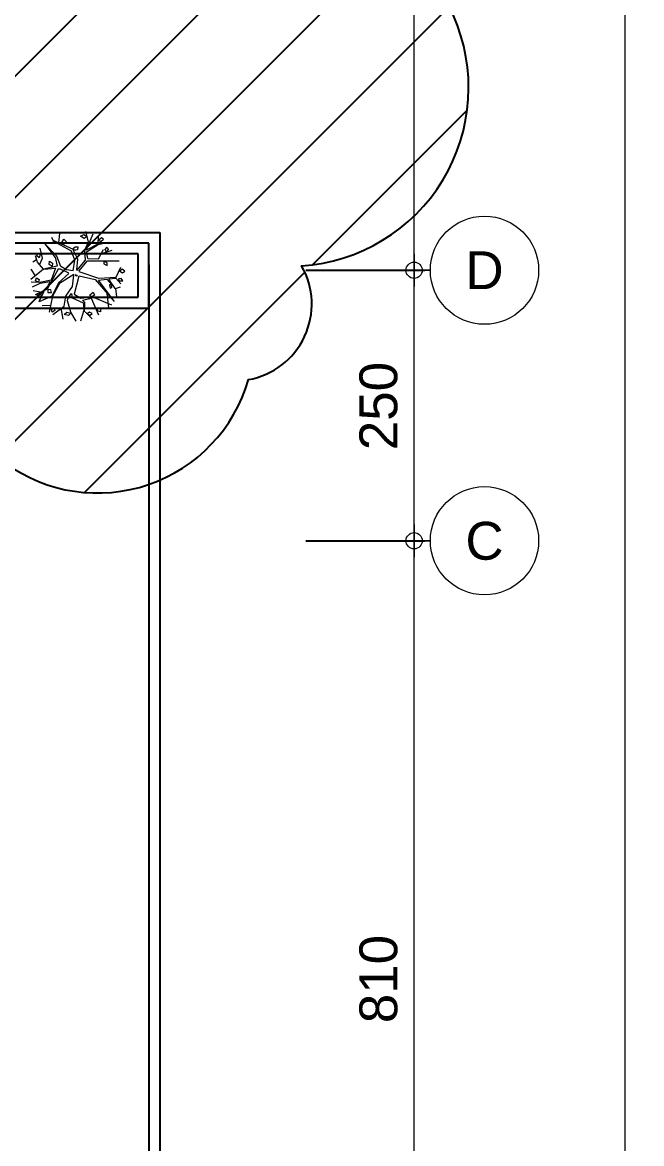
# Model space of a CAD drawing. Header units: millimetres. Extents: x -324 to 75, y -297 to 74.
# Drawn here: x -45.54 to -39.83, y 7.88 to 18.24 of the extents above; entities that cross this region are included whole.
import ezdxf
from ezdxf.enums import TextEntityAlignment as Align

# ---------------------------------------------------------------- set-up
doc = ezdxf.new("R2010")
doc.units = ezdxf.units.MM
doc.layers.get('defpoints').update_dxf_attribs({"color": 1})
doc.layers.add('POHON', color=62, linetype='Continuous', lineweight=5)
doc.layers.add('u', color=6, linetype='Continuous', lineweight=20)
doc.styles.add('ATTR', font='romans.shx', dxfattribs={"width": 0.8, "height": 0.56})
doc.styles.add('S', font='simplex', dxfattribs={"width": 0.75})
doc.styles.get("Standard").update_dxf_attribs({"font": 'arial.ttf'})
doc.dimstyles.new('sk-100', dxfattribs={"dimtxt": 0.35, "dimasz": 0.15, "dimexe": 0.1, "dimexo": 0, "dimgap": 0.15, "dimtad": 1, "dimdec": 0, "dimlfac": 100, "dimzin": 0, "dimdsep": 46, "dimtxsty": 'Standard', "dimblk": 'BULAT', "dimcen": 0.09, "dimclrd": 256, "dimclre": 256, "dimclrt": 256, "dimadec": 0, "dimazin": 0, "dimtfac": 1, "dimtdec": 0, "dimtofl": 0, "dimtmove": 0, "dimatfit": 3, "dimldrblk": 'BULAT', "dimfxl": 1, "dimtolj": 1, "dimtzin": 0, "dimlwd": -1, "dimarcsym": 0})

# ---------------------------------------------------------------- blocks, each defined once
blk = doc.blocks.new('bola-3')
at = {"layer": 'POHON'}
for p, q in [((-0.045, 2.245), (-0.318, 1.803)), ((0.177, 2.226), (0.328, 1.732)), ((-1.212, 1.009), (-1.377, 1.803)), ((-1.198, 1.908), (-0.648, 1.503)), ((-0.799, 1.609), (-0.703, 2.138)), ((-0.318, 1.803), (-0.469, 1.238)), ((0.315, 1.344), (0.328, 1.767)), ((0.356, 1.785), (0.37, 1.327)), ((0.387, 1.789), (0.731, 2.125)), ((0.686, 1.115), (1.057, 1.926)), ((-1.253, 1.009), (-1.872, 1.291)), ((-1.872, 1.274), (-1.625, 0.762)), ((-1.308, 1.468), (-1.721, 1.485)), ((-0.648, 1.503), (-0.566, 1.009)), ((-0.469, 1.238), (-0.442, 1.097)), ((-0.249, 1.097), (0.301, 1.344)), ((-0.153, 0.921), (0.177, 1.115)), ((0.177, 1.115), (0.755, 1.044)), ((0.37, 1.327), (0.26, 1.203)), ((0.273, 1.203), (0.686, 1.115)), ((0.755, 1.044), (1.69, 1.432)), ((0.879, 0.198), (1.814, 1.274)), ((1.814, 1.256), (1.057, 0.216)), ((1.553, 1.591), (1.47, 0.886)), ((-1.831, 0.815), (-2.161, 0.745)), ((-1.473, 0.674), (-2.065, 0.939)), ((-0.937, -0.313), (-1.473, 0.674)), ((-1.363, 0.339), (-1.473, 0.568)), ((-0.923, 0.357), (-1.253, 1.009)), ((-0.868, 0.392), (-1.212, 1.009)), ((-0.566, 1.009), (-0.236, 0.533)), ((-0.442, 1.097), (-0.277, 0.886)), ((-0.277, 0.886), (-0.249, 1.097)), ((0.081, 0.022), (-0.153, 0.921)), ((1.456, 0.18), (1.869, 0.639)), ((1.869, 0.639), (1.553, 0.18)), ((1.883, 0.639), (1.938, 1.044)), ((1.883, 0.639), (2.13, 0.551)), ((-1.652, -0.313), (-2.285, 0.198)), ((-1.845, 0.339), (-2.271, 0.322)), ((-2.051, 0.004), (-2.271, -0.313)), ((-2.202, 0.551), (-1.817, 0.374)), ((-1.281, 0.216), (-1.845, 0.339)), ((-1.817, 0.374), (-1.35, 0.286)), ((-1.35, 0.286), (-1.363, 0.339)), ((-1.061, -0.366), (-1.281, 0.216)), ((-0.414, -0.102), (-0.923, 0.357)), ((-0.167, -0.049), (-0.868, 0.392)), ((-0.236, 0.533), (-0.167, -0.031)), ((0.081, -0.207), (1.044, 0.128)), ((0.095, 0.004), (0.879, 0.198)), ((1.044, 0.128), (1.924, 0.075)), ((1.057, 0.216), (1.456, 0.18)), ((1.553, 0.163), (1.91, 0.128)), ((1.91, 0.128), (2.158, 0.41)), ((1.924, 0.075), (2.144, -0.419)), ((-1.652, -0.313), (-1.955, -0.666)), ((-0.978, -0.472), (-1.652, -0.313)), ((-1.639, -0.313), (-1.061, -0.366)), ((-1.088, -0.913), (-0.978, -0.472)), ((-0.813, -0.454), (-1.006, -0.966)), ((-0.827, -0.313), (-0.937, -0.313)), ((-0.414, -0.119), (-0.827, -0.313)), ((-0.524, -0.278), (-0.813, -0.454)), ((-0.194, -0.243), (-0.524, -0.278)), ((-0.194, -0.243), (-0.112, -0.754)), ((-0.015, -0.26), (0.411, -0.754)), ((-0.015, -0.278), (0.026, -0.807)), ((0.081, -0.225), (0.507, -0.736)), ((-1.996, -0.772), (-2.189, -0.666)), ((-1.955, -0.666), (-2.051, -0.983)), ((-1.845, -0.56), (-1.707, -0.86)), ((-1.707, -0.86), (-1.831, -1.354)), ((-1.625, -1.618), (-1.102, -0.913)), ((-1.006, -0.966), (-1.625, -1.6)), ((-0.112, -0.754), (-0.277, -1.213)), ((0.026, -0.807), (-0.208, -1.301)), ((0.411, -0.754), (0.37, -1.248)), ((0.521, -0.842), (0.466, -1.177)), ((0.507, -0.736), (2.075, -0.736)), ((0.521, -0.842), (1.057, -0.825)), ((1.057, -0.825), (1.291, -1.283)), ((1.195, -1.089), (1.731, -1.248)), ((-0.277, -1.213), (-1.185, -1.706)), ((-0.208, -1.301), (-1.185, -1.724)), ((-0.896, -1.618), (-0.854, -2.077)), ((0.37, -1.248), (0.562, -1.671)), ((0.438, -1.248), (0.782, -2.059)), ((0.452, -1.265), (1.03, -1.565)), ((0.466, -1.177), (1.03, -1.53)), ((1.03, -1.53), (1.539, -1.653)), ((1.03, -1.565), (1.057, -1.936)), ((-1.185, -1.724), (-1.253, -1.883)), ((0.562, -1.671), (0.425, -2.182))]:
    blk.add_line(p, q, dxfattribs=at)
for points in [[(-1.226, 1.803), (-1.267, 1.662), (-1.143, 1.573), (-1.102, 1.715)], [(-0.435, 1.966), (-0.641, 1.913), (-0.504, 1.807), (-0.311, 1.842)], [(0.49, 1.882), (0.641, 1.953), (0.738, 1.864), (0.614, 1.794)], [(1.155, 1.778), (1.001, 1.734), (1.001, 1.602), (1.155, 1.624)], [(-1.735, 1.009), (-1.886, 1.062), (-1.982, 0.956), (-1.845, 0.903)], [(-1.441, 0.676), (-1.441, 0.831), (-1.269, 0.831), (-1.303, 0.698)], [(0.691, 1.051), (0.622, 0.941), (0.794, 0.809), (0.846, 0.963)], [(1.671, 0.412), (1.585, 0.478), (1.62, 0.61), (1.706, 0.588)], [(-1.9, 0.322), (-2.051, 0.251), (-1.996, 0.11), (-1.872, 0.198)], [(-0.002, 0.022), (-0.07, 0.004), (-0.084, -0.049), (-0.029, -0.031)], [(2.034, 0.163), (2.075, 0.251), (2.254, 0.251), (2.171, 0.145)], [(-1.236, -0.454), (-1.374, -0.543), (-1.36, -0.719), (-1.222, -0.613)], [(1.319, -0.706), (1.319, -0.582), (1.484, -0.494), (1.484, -0.635)], [(2.099, -0.225), (2.237, -0.137), (2.347, -0.225), (2.223, -0.313)], [(-1.872, -0.878), (-1.982, -0.983), (-1.941, -1.107), (-1.831, -1.036)], [(-0.667, -1.528), (-0.753, -1.638), (-0.65, -1.792), (-0.53, -1.66)], [(-0.167, -1.261), (-0.167, -1.367), (-0.098, -1.42), (0.04, -1.42), (0.012, -1.279), (-0.07, -1.261)], [(1.43, -1.175), (1.379, -1.285), (1.482, -1.396), (1.534, -1.285)], [(0.485, -1.924), (0.347, -1.836), (0.158, -1.947), (0.33, -2.035)], [(1.069, -1.748), (1.173, -1.682), (1.293, -1.792), (1.19, -1.858)]]:
    blk.add_lwpolyline(points, close=True, dxfattribs=at)
at = {"layer": 'POHON', "style": 'ATTR', "width": 0.8, "flags": 9}
blk.add_attdef('ESTCODE', (-0.07, 0.004), '', height=0.00000926, dxfattribs=at)
blk = doc.blocks.new('A-2')
for p, q in [((8.567, 17.068), (39.317, 17.068)), ((39.317, 17.068), (39.317, -0.232)), ((39.217, 16.968), (8.567, 16.968)), ((39.217, 16.368), (39.217, 16.968)), ((39.117, 16.868), (8.667, 16.868)), ((39.117, 16.468), (39.117, 16.868)), ((39.217, 16.768), (39.217, 0.468)), ((8.667, 16.468), (39.117, 16.468)), ((8.567, 16.368), (39.217, 16.368))]:
    blk.add_line(p, q)
at = {"layer": 'POHON', "linetype": 'ByBlock', "lineweight": -3, "xscale": -0.1875, "yscale": 0.1875, "zscale": 0.1875, "rotation": 180}
blk.add_blockref('bola-3', (38.554, 16.668), dxfattribs=at)
blk = doc.blocks.new('BULAT')
for p, q in [((0, -1), (0, 1)), ((-1, 0), (1, 0))]:
    blk.add_line(p, q)
blk.add_circle((0, 0), 0.5)
blk = doc.blocks.new('*D138')
at = {"layer": 'defpoints', "color": 0}
for p in [(-42.927, 13.446), (-41.927, 13.446), (-42.927, 5.346)]:
    blk.add_point(p, dxfattribs=at)
at = {"layer": 'u', "lineweight": -2}
for p, q in [((-42.927, 13.446), (-41.827, 13.446)), ((-42.927, 5.346), (-41.827, 5.346))]:
    blk.add_line(p, q, dxfattribs=at)
at = {"layer": 'u'}
blk.add_line((-41.927, 5.496), (-41.927, 13.296), dxfattribs=at)
at = {"layer": 'u', "xscale": 0.15, "yscale": 0.15, "zscale": 0.15}
for p, rotation in [((-41.927, 13.446), 90), ((-41.927, 5.346), 270)]:
    blk.add_blockref('BULAT', p, dxfattribs=dict(at, rotation=rotation))
at = {"layer": 'u', "insert": (-42.255, 9.396), "char_height": 0.35, "attachment_point": 5, "rotation": 90}
blk.add_mtext('\\A1;810', dxfattribs=at)
blk = doc.blocks.new('NAV')
blk.add_circle((0, -0.4), 0.4)
at = {"style": 'S', "width": 0.75, "flags": 4}
blk.add_attdef('AV', text='', height=0.3, dxfattribs=at).set_placement((0, -0.4), align=Align.MIDDLE)
blk = doc.blocks.new('*D139')
at = {"layer": 'defpoints', "color": 0}
for p in [(-42.927, 15.946), (-41.927, 15.946), (-42.927, 13.446)]:
    blk.add_point(p, dxfattribs=at)
at = {"layer": 'u', "lineweight": -2}
for p, q in [((-42.927, 15.946), (-41.827, 15.946)), ((-42.927, 13.446), (-41.827, 13.446))]:
    blk.add_line(p, q, dxfattribs=at)
at = {"layer": 'u'}
blk.add_line((-41.927, 13.596), (-41.927, 15.796), dxfattribs=at)
at = {"layer": 'u', "xscale": 0.15, "yscale": 0.15, "zscale": 0.15}
for p, rotation in [((-41.927, 15.946), 90), ((-41.927, 13.446), 270)]:
    blk.add_blockref('BULAT', p, dxfattribs=dict(at, rotation=rotation))
at = {"layer": 'u', "insert": (-42.255, 14.691), "char_height": 0.35, "attachment_point": 5, "rotation": 90}
blk.add_mtext('\\A1;250', dxfattribs=at)
blk = doc.blocks.new('*D140')
at = {"layer": 'defpoints', "color": 0}
for p in [(-42.927, 22.146), (-41.927, 22.146), (-42.927, 15.946)]:
    blk.add_point(p, dxfattribs=at)
at = {"layer": 'u', "lineweight": -2}
for p, q in [((-42.927, 22.146), (-41.827, 22.146)), ((-42.927, 15.946), (-41.827, 15.946))]:
    blk.add_line(p, q, dxfattribs=at)
at = {"layer": 'u'}
blk.add_line((-41.927, 16.096), (-41.927, 21.996), dxfattribs=at)
at = {"layer": 'u', "xscale": 0.15, "yscale": 0.15, "zscale": 0.15}
for p, rotation in [((-41.927, 22.146), 90), ((-41.927, 15.946), 270)]:
    blk.add_blockref('BULAT', p, dxfattribs=dict(at, rotation=rotation))
at = {"layer": 'u', "insert": (-42.255, 19.046), "char_height": 0.35, "attachment_point": 5, "rotation": 90}
blk.add_mtext('\\A1;620', dxfattribs=at)
blk = doc.blocks.new('*D147')
at = {"layer": 'defpoints', "color": 0}
for p in [(-40.777, 56.346), (-39.977, 56.346), (-40.777, 0.346)]:
    blk.add_point(p, dxfattribs=at)
at = {"layer": 'u', "lineweight": -2}
for p, q in [((-40.777, 56.346), (-39.877, 56.346)), ((-40.777, 0.346), (-39.877, 0.346))]:
    blk.add_line(p, q, dxfattribs=at)
at = {"layer": 'u'}
blk.add_line((-39.977, 0.496), (-39.977, 56.196), dxfattribs=at)
at = {"layer": 'u', "xscale": 0.15, "yscale": 0.15, "zscale": 0.15}
for p, rotation in [((-39.977, 56.346), 90), ((-39.977, 0.346), 270)]:
    blk.add_blockref('BULAT', p, dxfattribs=dict(at, rotation=rotation))
at = {"layer": 'u', "insert": (-40.305, 28.346), "char_height": 0.35, "attachment_point": 5, "rotation": 90}
blk.add_mtext('\\A1;5600', dxfattribs=at)

msp = doc.modelspace()

# ---------------------------------------------------------------- hatches: boundary and pattern name
at = {"layer": 'defpoints'}
h = msp.add_hatch(dxfattribs=at)
h.set_pattern_fill('ANSI31', color=2, scale=0.25, style=0)
h.set_pattern_definition([(45, (47.398, -23.9525), (-0.561266, 0.561266), [])])
edge = h.paths.add_edge_path()
edge.add_arc((-75.606, 17.353), 1.847, 111.5995, 221.5995)
edge.add_arc((-74.925, 16.317), 2.071, 185.2704, 295.2704)
edge.add_arc((-73.024, 15.156), 1.242, 215, 325)
edge.add_arc((-68.304, 16.619), 4.295, 210.4289, 320.4289)
edge.add_arc((-62.902, 14.929), 2.337, 206.5782, 316.5782)
edge.add_arc((-58.329, 15.336), 3.511, 215, 325)
edge.add_arc((-53.98, 14.354), 1.798, 215, 325)
edge.add_arc((-50.497, 14.782), 2.484, 215.9871, 325.9871)
edge.add_arc((-47.765, 14.073), 0.957, 225.2986, 335.2986)
edge.add_arc((-46.47, 14.336), 0.787, 237.3676, 347.3676)
edge.add_arc((-44.85, 15.335), 1.449, 233.9595, 343.9595)
edge.add_arc((-43.58, 15.632), 0.708, 279.9695, 389.9695)
edge.add_arc((-43.075, 17.634), 1.651, 273.7659, 383.7659)
edge.add_arc((-44.997, 17.306), 3.574, 16.1419, 126.1419)
edge.add_arc((-49.497, 18.309), 3.045, 38.2225, 148.2225)
edge.add_arc((-54.892, 17.947), 3.425, 35, 145)
edge.add_arc((-61.324, 17.477), 4.368, 33.8774, 143.8774)
edge.add_arc((-70.226, 15.558), 7.005, 39.906, 149.906)

# ---------------------------------------------------------------- linework, layer by layer
at = {"layer": 'defpoints', "color": 2}
msp.add_lwpolyline([(-76.286, 19.071, 0.520567), (-76.988, 16.126, 0.520567), (-74.041, 14.444, 0.520567), (-72.007, 14.444, 0.520567), (-64.993, 13.883, 0.520567), (-61.205, 13.322, 0.520567), (-55.453, 13.322, 0.520567), (-52.507, 13.322, 0.520567), (-48.438, 13.392, 0.520567), (-46.895, 13.673, 0.520567), (-45.702, 14.164, 0.520567), (-43.458, 14.935, 0.520567), (-42.967, 15.986, 0.520567), (-41.564, 18.3, 0.520567), (-47.105, 20.192, 0.520567), (-52.086, 19.912, 0.520567), (-57.697, 19.912, 0.520567), (-64.852, 20.052, 0.520567)], format="xyb", close=True, dxfattribs=at)

# ---------------------------------------------------------------- block references
msp.add_blockref('A-2', (-83.593, -0.772))
at = {"layer": 'u'}
ref = msp.add_blockref('NAV', (-41.277, 16.446), dxfattribs=dict(at, xscale=1.25, yscale=1.25, zscale=1.25))
ref.add_attrib('AV', 'D', dxfattribs={"layer": '0', "height": 0.35, "flags": 4}).set_placement((-41.277, 15.946), align=Align.MIDDLE)
ref = msp.add_blockref('NAV', (-41.277, 13.946), dxfattribs=dict(at, xscale=1.25, yscale=1.25, zscale=1.25))
ref.add_attrib('AV', 'C', dxfattribs={"layer": '0', "height": 0.35, "flags": 4}).set_placement((-41.277, 13.446), align=Align.MIDDLE)

# ---------------------------------------------------------------- dimensions: what is measured, and where the dimension line sits
for base, p1, p2, picture, middle in [((-39.977, 56.346), (-40.777, 0.346), (-40.777, 56.346), '*D147', (-39.977, 28.346)), ((-41.927, 22.146), (-42.927, 15.946), (-42.927, 22.146), '*D140', (-41.927, 19.046)), ((-41.927, 15.946), (-42.927, 13.446), (-42.927, 15.946), '*D139', (-41.927, 14.691)), ((-41.927, 13.446), (-42.927, 5.346), (-42.927, 13.446), '*D138', (-41.927, 9.396))]:
    dim = msp.add_linear_dim(base=base, p1=p1, p2=p2, angle=90, dimstyle='sk-100', dxfattribs=at)
    dim.commit()
    dim.dimension.update_dxf_attribs({"geometry": picture, "text_midpoint": middle, "dimtype": 160})

doc.saveas('drawing.dxf')
